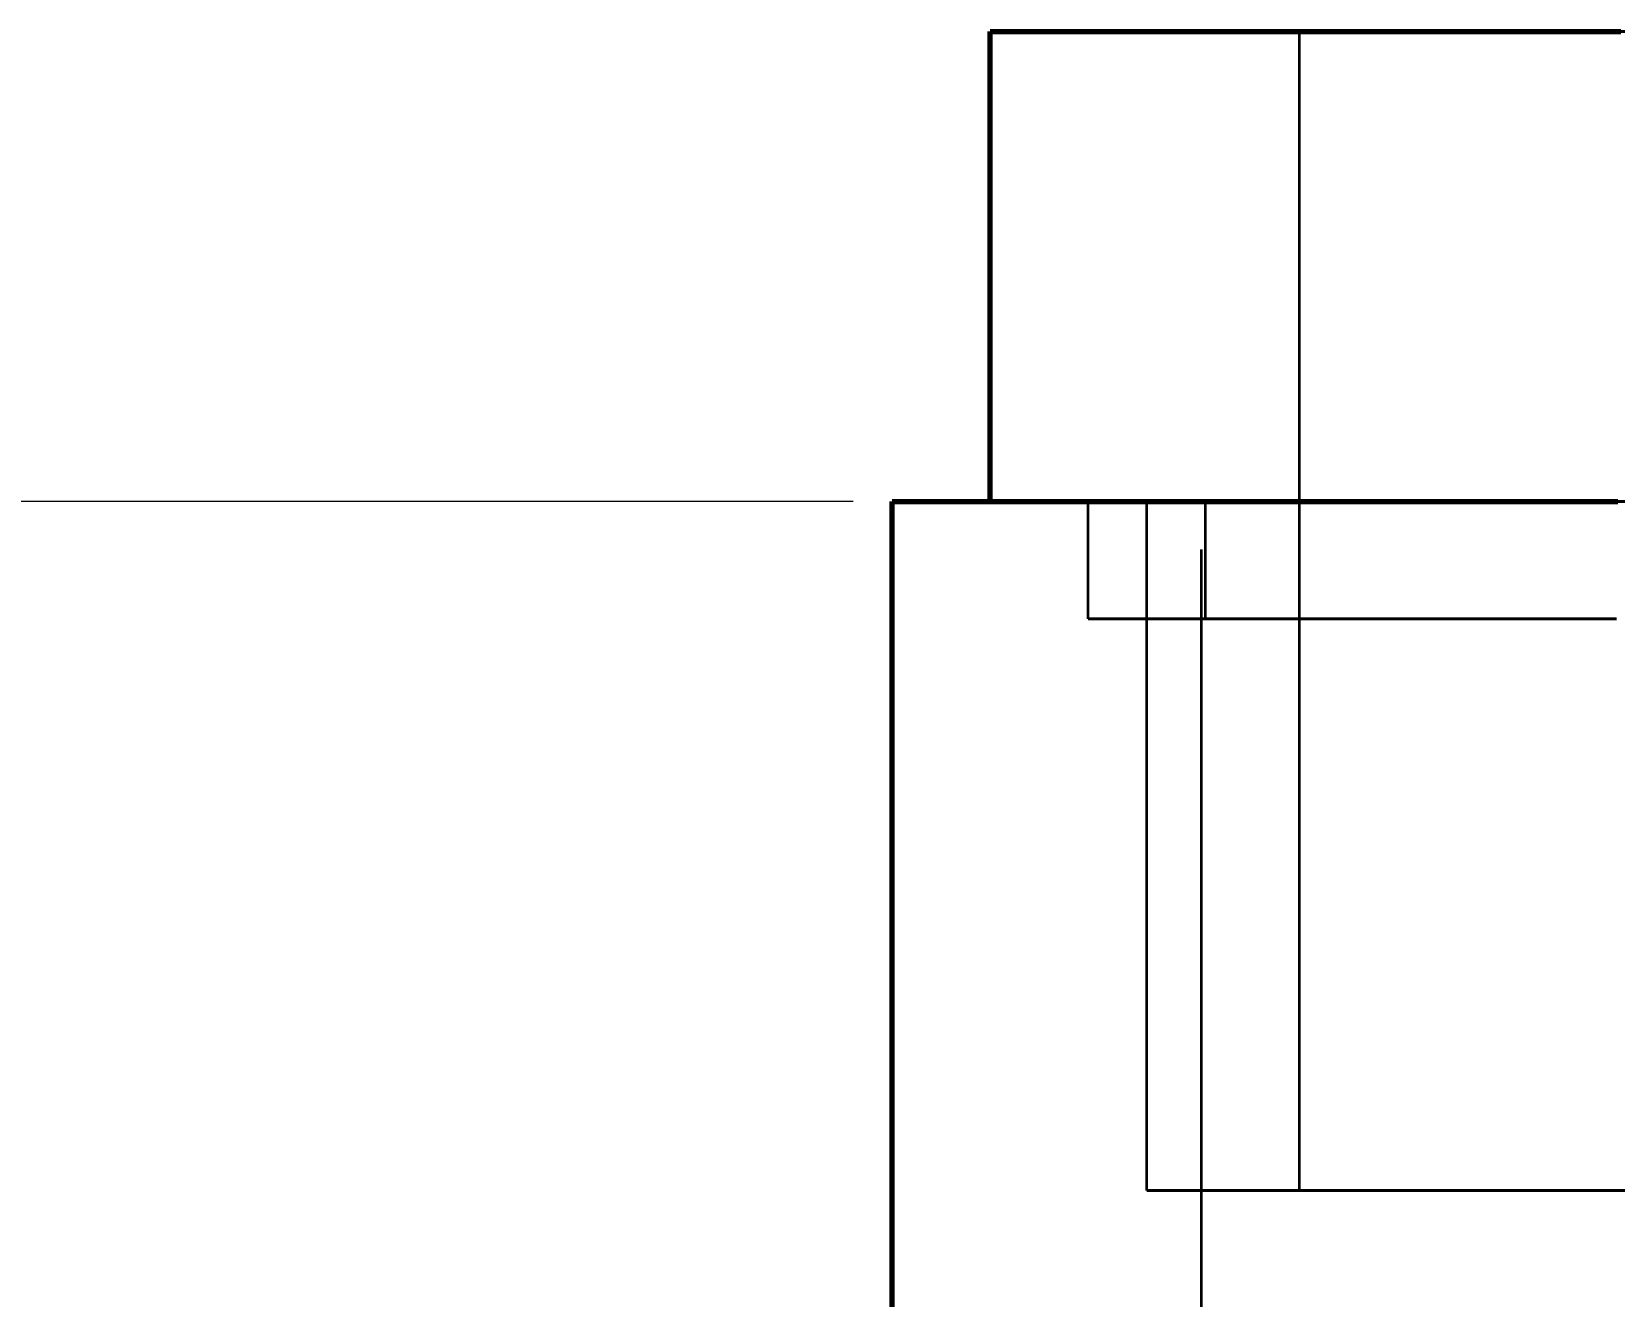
# Model space of a CAD drawing. Header units: millimetres. Extents: x 0 to 2382, y 0 to 420.
# Drawn here: x 155.192 to 159.235, y 301.566 to 304.796 of the extents above; entities that cross this region are included whole.
import ezdxf

# ---------------------------------------------------------------- set-up
doc = ezdxf.new("R2010")
doc.units = ezdxf.units.MM
doc.linetypes.add('IRAM-E-TRAZOS', pattern=[5, 4, -1])
for name, color, linetype, lineweight in [('01-VISIBLE', 7, 'CONTINUOUS', 70), ('02-OCULTA', 4, 'IRAM-E-TRAZOS', 35), ('04-COTA', 3, 'CONTINUOUS', 18)]:
    doc.layers.add(name, color=color, linetype=linetype, lineweight=lineweight)
doc.styles.add('ISO3098', font='isocpeur.ttf')
doc.dimstyles.new('FLAMA-IRAM', dxfattribs={"dimtxt": 3.5, "dimasz": 3.5, "dimexe": 2, "dimexo": 1.5, "dimgap": 1, "dimtad": 1, "dimdec": 1, "dimtxsty": 'ISO3098', "dimblk": 'IRAM_FLECHA', "dimblk1": 'IRAM_FLECHA', "dimblk2": 'IRAM_FLECHA', "dimcen": 2.5, "dimclrd": 256, "dimclre": 256, "dimclrt": 256, "dimazin": 3, "dimtfac": 1, "dimtmove": 0, "dimatfit": 3, "dimlwd": 18, "dimlwe": 18})

# ---------------------------------------------------------------- blocks, each defined once
blk = doc.blocks.new('IRAM_FLECHA')
blk.add_solid([(0, 0), (-1, 0.125), (-1, -0.125)])

msp = doc.modelspace()

# ---------------------------------------------------------------- linework, layer by layer
at = {"layer": '01-VISIBLE'}
for p, q in [((157.6409, 303.5963), (157.6409, 304.7963)), ((157.3909, 300.1523), (157.3909, 303.5963))]:
    msp.add_line(p, q, dxfattribs=at)
for points in [[(157.6409, 304.7963), (157.6912, 304.7963), (157.7415, 304.7963), (157.7919, 304.7963), (157.8422, 304.7963), (157.8925, 304.7963), (157.9429, 304.7963), (157.9932, 304.7963), (158.0435, 304.7963), (158.0939, 304.7963), (158.1442, 304.7963), (158.1945, 304.7963), (158.2449, 304.7963), (158.2952, 304.7963), (158.3455, 304.7963), (158.3959, 304.7963), (158.4462, 304.7963), (158.4966, 304.7963), (158.5469, 304.7963), (158.5972, 304.7963), (158.6476, 304.7963), (158.6979, 304.7963), (158.7482, 304.7963), (158.7986, 304.7963), (158.8489, 304.7963), (158.8992, 304.7963), (158.9496, 304.7963), (158.9999, 304.7963), (159.0502, 304.7963), (159.1006, 304.7963), (159.1509, 304.7963), (159.2012, 304.7963), (159.2516, 304.7963)], [(157.3909, 303.5963), (157.4409, 303.5963), (157.491, 303.5963), (157.5411, 303.5963), (157.5912, 303.5963), (157.6413, 303.5963), (157.6914, 303.5963), (157.7415, 303.5963), (157.7916, 303.5963), (157.8416, 303.5963), (157.8917, 303.5963), (157.9418, 303.5963), (157.9919, 303.5963), (158.042, 303.5963), (158.0921, 303.5963), (158.1422, 303.5963), (158.1923, 303.5963), (158.2423, 303.5963), (158.2924, 303.5963), (158.3425, 303.5963), (158.3926, 303.5963), (158.4427, 303.5963), (158.4928, 303.5963), (158.5429, 303.5963), (158.593, 303.5963), (158.6431, 303.5963), (158.6931, 303.5963), (158.7432, 303.5963), (158.7933, 303.5963), (158.8434, 303.5963), (158.8935, 303.5963), (158.9436, 303.5963), (158.9937, 303.5963), (159.0438, 303.5963), (159.0938, 303.5963), (159.1439, 303.5963), (159.194, 303.5963), (159.2441, 303.5963)]]:
    msp.add_lwpolyline(points, dxfattribs=at)
at = {"layer": '02-OCULTA'}
for p, q in [((158.4309, 303.5963), (158.4309, 304.7963)), ((157.8909, 303.2963), (157.8909, 303.5963)), ((158.0409, 301.8363), (158.0409, 303.5963)), ((158.1809, 299.4737), (158.1809, 303.5963)), ((158.1909, 303.2963), (158.1909, 303.5963)), ((158.4309, 301.8363), (158.4309, 303.5963))]:
    msp.add_line(p, q, dxfattribs=at)
for points in [[(159.2409, 304.7963), (159.1909, 304.7963), (159.1409, 304.7963), (159.0909, 304.7963), (159.0409, 304.7963), (158.9909, 304.7963), (158.9409, 304.7963), (158.8909, 304.7963), (158.8409, 304.7963), (158.7909, 304.7963), (158.7409, 304.7963), (158.6909, 304.7963), (158.6409, 304.7963), (158.5909, 304.7963), (158.5409, 304.7963), (158.4909, 304.7963), (158.4409, 304.7963), (158.3909, 304.7963), (158.3409, 304.7963), (158.2909, 304.7963), (158.2409, 304.7963), (158.1909, 304.7963), (158.1409, 304.7963), (158.0909, 304.7963), (158.0409, 304.7963), (157.9909, 304.7963), (157.9409, 304.7963), (157.8909, 304.7963), (157.8409, 304.7963), (157.7909, 304.7963), (157.7409, 304.7963), (157.6909, 304.7963), (157.6409, 304.7963)], [(159.2834, 304.7963), (159.2332, 304.7963), (159.1831, 304.7963), (159.1329, 304.7963), (159.0828, 304.7963), (159.0326, 304.7963), (158.9825, 304.7963), (158.9323, 304.7963), (158.8822, 304.7963), (158.832, 304.7963), (158.7819, 304.7963), (158.7317, 304.7963), (158.6816, 304.7963), (158.6314, 304.7963), (158.5813, 304.7963), (158.5311, 304.7963), (158.481, 304.7963), (158.4309, 304.7963)], [(158.4309, 304.7963), (158.481, 304.7963), (158.5311, 304.7963), (158.5813, 304.7963), (158.6314, 304.7963), (158.6816, 304.7963), (158.7317, 304.7963), (158.7819, 304.7963), (158.832, 304.7963), (158.8822, 304.7963), (158.9323, 304.7963), (158.9825, 304.7963), (159.0326, 304.7963), (159.0828, 304.7963), (159.1329, 304.7963), (159.1831, 304.7963), (159.2332, 304.7963), (159.2834, 304.7963)], [(159.2409, 303.5963), (159.1909, 303.5963), (159.1409, 303.5963), (159.0909, 303.5963), (159.0409, 303.5963), (158.9909, 303.5963), (158.9409, 303.5963), (158.8909, 303.5963), (158.8409, 303.5963), (158.7909, 303.5963), (158.7409, 303.5963), (158.6909, 303.5963), (158.6409, 303.5963), (158.5909, 303.5963), (158.5409, 303.5963), (158.4909, 303.5963), (158.4409, 303.5963), (158.3909, 303.5963), (158.3409, 303.5963), (158.2909, 303.5963), (158.2409, 303.5963), (158.1909, 303.5963), (158.1409, 303.5963), (158.0909, 303.5963), (158.0409, 303.5963), (157.9909, 303.5963), (157.9409, 303.5963), (157.8909, 303.5963), (157.8409, 303.5963), (157.7909, 303.5963), (157.7409, 303.5963), (157.6909, 303.5963), (157.6409, 303.5963), (157.5909, 303.5963), (157.5409, 303.5963), (157.4909, 303.5963), (157.4409, 303.5963), (157.3909, 303.5963)], [(159.2409, 303.5963), (159.1909, 303.5963), (159.1409, 303.5963), (159.0909, 303.5963), (159.0409, 303.5963), (158.9909, 303.5963), (158.9409, 303.5963), (158.8909, 303.5963), (158.8409, 303.5963), (158.7909, 303.5963), (158.7409, 303.5963), (158.6909, 303.5963), (158.6409, 303.5963), (158.5909, 303.5963), (158.5409, 303.5963), (158.4909, 303.5963), (158.4409, 303.5963), (158.3909, 303.5963), (158.3409, 303.5963), (158.2909, 303.5963), (158.2409, 303.5963), (158.1909, 303.5963), (158.1409, 303.5963), (158.0909, 303.5963), (158.0409, 303.5963), (157.9909, 303.5963), (157.9409, 303.5963), (157.8909, 303.5963), (157.8409, 303.5963), (157.7909, 303.5963), (157.7409, 303.5963), (157.6909, 303.5963), (157.6409, 303.5963)], [(157.6409, 303.5963), (157.6909, 303.5963), (157.7409, 303.5963), (157.7909, 303.5963), (157.8409, 303.5963), (157.8909, 303.5963), (157.9409, 303.5963), (157.9909, 303.5963), (158.0409, 303.5963), (158.0909, 303.5963), (158.1409, 303.5963), (158.1909, 303.5963), (158.2409, 303.5963), (158.2909, 303.5963), (158.3409, 303.5963), (158.3909, 303.5963), (158.4409, 303.5963), (158.4909, 303.5963), (158.5409, 303.5963), (158.5909, 303.5963), (158.6409, 303.5963), (158.6909, 303.5963), (158.7409, 303.5963), (158.7909, 303.5963), (158.8409, 303.5963), (158.8909, 303.5963), (158.9409, 303.5963), (158.9909, 303.5963), (159.0409, 303.5963), (159.0909, 303.5963), (159.1409, 303.5963), (159.1909, 303.5963), (159.2409, 303.5963)], [(159.2409, 303.5963), (159.1909, 303.5963), (159.1409, 303.5963), (159.0909, 303.5963), (159.0409, 303.5963), (158.9909, 303.5963), (158.9409, 303.5963), (158.8909, 303.5963), (158.8409, 303.5963), (158.7909, 303.5963), (158.7409, 303.5963), (158.6909, 303.5963), (158.6409, 303.5963), (158.5909, 303.5963), (158.5409, 303.5963), (158.4909, 303.5963), (158.4409, 303.5963), (158.3909, 303.5963), (158.3409, 303.5963), (158.2909, 303.5963), (158.2409, 303.5963), (158.1909, 303.5963), (158.1409, 303.5963), (158.0909, 303.5963), (158.0409, 303.5963), (157.9909, 303.5963), (157.9409, 303.5963), (157.8909, 303.5963)], [(157.8909, 303.5963), (157.9409, 303.5963), (157.9909, 303.5963), (158.0409, 303.5963), (158.0909, 303.5963), (158.1409, 303.5963), (158.1909, 303.5963), (158.2409, 303.5963), (158.2909, 303.5963), (158.3409, 303.5963), (158.3909, 303.5963), (158.4409, 303.5963), (158.4909, 303.5963), (158.5409, 303.5963), (158.5909, 303.5963), (158.6409, 303.5963), (158.6909, 303.5963), (158.7409, 303.5963), (158.7909, 303.5963), (158.8409, 303.5963), (158.8909, 303.5963), (158.9409, 303.5963), (158.9909, 303.5963), (159.0409, 303.5963), (159.0909, 303.5963), (159.1409, 303.5963), (159.1909, 303.5963), (159.2409, 303.5963)], [(159.2409, 303.5963), (159.1909, 303.5963), (159.1409, 303.5963), (159.0909, 303.5963), (159.0409, 303.5963), (158.9909, 303.5963), (158.9409, 303.5963), (158.8909, 303.5963), (158.8409, 303.5963), (158.7909, 303.5963), (158.7409, 303.5963), (158.6909, 303.5963), (158.6409, 303.5963), (158.5909, 303.5963), (158.5409, 303.5963), (158.4909, 303.5963), (158.4409, 303.5963), (158.3909, 303.5963), (158.3409, 303.5963), (158.2909, 303.5963), (158.2409, 303.5963), (158.1909, 303.5963), (158.1409, 303.5963), (158.0909, 303.5963), (158.0409, 303.5963)], [(158.0409, 303.5963), (158.0909, 303.5963), (158.1409, 303.5963), (158.1909, 303.5963), (158.2409, 303.5963), (158.2909, 303.5963), (158.3409, 303.5963), (158.3909, 303.5963), (158.4409, 303.5963), (158.4909, 303.5963), (158.5409, 303.5963), (158.5909, 303.5963), (158.6409, 303.5963), (158.6909, 303.5963), (158.7409, 303.5963), (158.7909, 303.5963), (158.8409, 303.5963), (158.8909, 303.5963), (158.9409, 303.5963), (158.9909, 303.5963), (159.0409, 303.5963), (159.0909, 303.5963), (159.1409, 303.5963), (159.1909, 303.5963), (159.2409, 303.5963)], [(159.2839, 303.5963), (159.2338, 303.5963), (159.1836, 303.5963), (159.1335, 303.5963), (159.0834, 303.5963), (159.0332, 303.5963), (158.9831, 303.5963), (158.9329, 303.5963), (158.8828, 303.5963), (158.8327, 303.5963), (158.7825, 303.5963), (158.7324, 303.5963), (158.6822, 303.5963), (158.6321, 303.5963), (158.582, 303.5963), (158.5318, 303.5963), (158.4817, 303.5963), (158.4315, 303.5963), (158.3814, 303.5963), (158.3313, 303.5963), (158.2811, 303.5963), (158.231, 303.5963), (158.1809, 303.5963)], [(158.1809, 303.5963), (158.231, 303.5963), (158.2811, 303.5963), (158.3313, 303.5963), (158.3814, 303.5963), (158.4315, 303.5963), (158.4817, 303.5963), (158.5318, 303.5963), (158.582, 303.5963), (158.6321, 303.5963), (158.6822, 303.5963), (158.7324, 303.5963), (158.7825, 303.5963), (158.8327, 303.5963), (158.8828, 303.5963), (158.9329, 303.5963), (158.9831, 303.5963), (159.0332, 303.5963), (159.0834, 303.5963), (159.1335, 303.5963), (159.1836, 303.5963), (159.2338, 303.5963), (159.2839, 303.5963)], [(159.2409, 303.5963), (159.1909, 303.5963), (159.1409, 303.5963), (159.0909, 303.5963), (159.0409, 303.5963), (158.9909, 303.5963), (158.9409, 303.5963), (158.8909, 303.5963), (158.8409, 303.5963), (158.7909, 303.5963), (158.7409, 303.5963), (158.6909, 303.5963), (158.6409, 303.5963), (158.5909, 303.5963), (158.5409, 303.5963), (158.4909, 303.5963), (158.4409, 303.5963), (158.3909, 303.5963), (158.3409, 303.5963), (158.2909, 303.5963), (158.2409, 303.5963), (158.1909, 303.5963)], [(158.1909, 303.5963), (158.2409, 303.5963), (158.2909, 303.5963), (158.3409, 303.5963), (158.3909, 303.5963), (158.4409, 303.5963), (158.4909, 303.5963), (158.5409, 303.5963), (158.5909, 303.5963), (158.6409, 303.5963), (158.6909, 303.5963), (158.7409, 303.5963), (158.7909, 303.5963), (158.8409, 303.5963), (158.8909, 303.5963), (158.9409, 303.5963), (158.9909, 303.5963), (159.0409, 303.5963), (159.0909, 303.5963), (159.1409, 303.5963), (159.1909, 303.5963), (159.2409, 303.5963)], [(159.2834, 303.5963), (159.2332, 303.5963), (159.1831, 303.5963), (159.1329, 303.5963), (159.0828, 303.5963), (159.0326, 303.5963), (158.9825, 303.5963), (158.9323, 303.5963), (158.8822, 303.5963), (158.832, 303.5963), (158.7819, 303.5963), (158.7317, 303.5963), (158.6816, 303.5963), (158.6314, 303.5963), (158.5813, 303.5963), (158.5311, 303.5963), (158.481, 303.5963), (158.4309, 303.5963)], [(158.4309, 303.5963), (158.481, 303.5963), (158.5311, 303.5963), (158.5813, 303.5963), (158.6314, 303.5963), (158.6816, 303.5963), (158.7317, 303.5963), (158.7819, 303.5963), (158.832, 303.5963), (158.8822, 303.5963), (158.9323, 303.5963), (158.9825, 303.5963), (159.0326, 303.5963), (159.0828, 303.5963), (159.1329, 303.5963), (159.1831, 303.5963), (159.2332, 303.5963), (159.2834, 303.5963)], [(159.2834, 303.5963), (159.2332, 303.5963), (159.1831, 303.5963), (159.1329, 303.5963), (159.0828, 303.5963), (159.0326, 303.5963), (158.9825, 303.5963), (158.9323, 303.5963), (158.8822, 303.5963), (158.832, 303.5963), (158.7819, 303.5963), (158.7317, 303.5963), (158.6816, 303.5963), (158.6314, 303.5963), (158.5813, 303.5963), (158.5311, 303.5963), (158.481, 303.5963), (158.4309, 303.5963)], [(158.4309, 303.5963), (158.481, 303.5963), (158.5311, 303.5963), (158.5813, 303.5963), (158.6314, 303.5963), (158.6816, 303.5963), (158.7317, 303.5963), (158.7819, 303.5963), (158.832, 303.5963), (158.8822, 303.5963), (158.9323, 303.5963), (158.9825, 303.5963), (159.0326, 303.5963), (159.0828, 303.5963), (159.1329, 303.5963), (159.1831, 303.5963), (159.2332, 303.5963), (159.2834, 303.5963)], [(159.2409, 303.2963), (159.1909, 303.2963), (159.1409, 303.2963), (159.0909, 303.2963), (159.0409, 303.2963), (158.9909, 303.2963), (158.9409, 303.2963), (158.8909, 303.2963), (158.8409, 303.2963), (158.7909, 303.2963), (158.7409, 303.2963), (158.6909, 303.2963), (158.6409, 303.2963), (158.5909, 303.2963), (158.5409, 303.2963), (158.4909, 303.2963), (158.4409, 303.2963), (158.3909, 303.2963), (158.3409, 303.2963), (158.2909, 303.2963), (158.2409, 303.2963), (158.1909, 303.2963), (158.1409, 303.2963), (158.0909, 303.2963), (158.0409, 303.2963), (157.9909, 303.2963), (157.9409, 303.2963), (157.8909, 303.2963)], [(157.8909, 303.2963), (157.9409, 303.2963), (157.9909, 303.2963), (158.0409, 303.2963), (158.0909, 303.2963), (158.1409, 303.2963), (158.1909, 303.2963), (158.2409, 303.2963), (158.2909, 303.2963), (158.3409, 303.2963), (158.3909, 303.2963), (158.4409, 303.2963), (158.4909, 303.2963), (158.5409, 303.2963), (158.5909, 303.2963), (158.6409, 303.2963), (158.6909, 303.2963), (158.7409, 303.2963), (158.7909, 303.2963), (158.8409, 303.2963), (158.8909, 303.2963), (158.9409, 303.2963), (158.9909, 303.2963), (159.0409, 303.2963), (159.0909, 303.2963), (159.1409, 303.2963), (159.1909, 303.2963), (159.2409, 303.2963)], [(159.2409, 303.2963), (159.1909, 303.2963), (159.1409, 303.2963), (159.0909, 303.2963), (159.0409, 303.2963), (158.9909, 303.2963), (158.9409, 303.2963), (158.8909, 303.2963), (158.8409, 303.2963), (158.7909, 303.2963), (158.7409, 303.2963), (158.6909, 303.2963), (158.6409, 303.2963), (158.5909, 303.2963), (158.5409, 303.2963), (158.4909, 303.2963), (158.4409, 303.2963), (158.3909, 303.2963), (158.3409, 303.2963), (158.2909, 303.2963), (158.2409, 303.2963), (158.1909, 303.2963)], [(158.1909, 303.2963), (158.2409, 303.2963), (158.2909, 303.2963), (158.3409, 303.2963), (158.3909, 303.2963), (158.4409, 303.2963), (158.4909, 303.2963), (158.5409, 303.2963), (158.5909, 303.2963), (158.6409, 303.2963), (158.6909, 303.2963), (158.7409, 303.2963), (158.7909, 303.2963), (158.8409, 303.2963), (158.8909, 303.2963), (158.9409, 303.2963), (158.9909, 303.2963), (159.0409, 303.2963), (159.0909, 303.2963), (159.1409, 303.2963), (159.1909, 303.2963), (159.2409, 303.2963)], [(159.2409, 301.8363), (159.1909, 301.8363), (159.1409, 301.8363), (159.0909, 301.8363), (159.0409, 301.8363), (158.9909, 301.8363), (158.9409, 301.8363), (158.8909, 301.8363), (158.8409, 301.8363), (158.7909, 301.8363), (158.7409, 301.8363), (158.6909, 301.8363), (158.6409, 301.8363), (158.5909, 301.8363), (158.5409, 301.8363), (158.4909, 301.8363), (158.4409, 301.8363), (158.3909, 301.8363), (158.3409, 301.8363), (158.2909, 301.8363), (158.2409, 301.8363), (158.1909, 301.8363), (158.1409, 301.8363), (158.0909, 301.8363), (158.0409, 301.8363)], [(158.0409, 301.8363), (158.0909, 301.8363), (158.1409, 301.8363), (158.1909, 301.8363), (158.2409, 301.8363), (158.2909, 301.8363), (158.3409, 301.8363), (158.3909, 301.8363), (158.4409, 301.8363), (158.4909, 301.8363), (158.5409, 301.8363), (158.5909, 301.8363), (158.6409, 301.8363), (158.6909, 301.8363), (158.7409, 301.8363), (158.7909, 301.8363), (158.8409, 301.8363), (158.8909, 301.8363), (158.9409, 301.8363), (158.9909, 301.8363), (159.0409, 301.8363), (159.0909, 301.8363), (159.1409, 301.8363), (159.1909, 301.8363), (159.2409, 301.8363)], [(159.2834, 301.8363), (159.2332, 301.8363), (159.1831, 301.8363), (159.1329, 301.8363), (159.0828, 301.8363), (159.0326, 301.8363), (158.9825, 301.8363), (158.9323, 301.8363), (158.8822, 301.8363), (158.832, 301.8363), (158.7819, 301.8363), (158.7317, 301.8363), (158.6816, 301.8363), (158.6314, 301.8363), (158.5813, 301.8363), (158.5311, 301.8363), (158.481, 301.8363), (158.4309, 301.8363)], [(158.4309, 301.8363), (158.481, 301.8363), (158.5311, 301.8363), (158.5813, 301.8363), (158.6314, 301.8363), (158.6816, 301.8363), (158.7317, 301.8363), (158.7819, 301.8363), (158.832, 301.8363), (158.8822, 301.8363), (158.9323, 301.8363), (158.9825, 301.8363), (159.0326, 301.8363), (159.0828, 301.8363), (159.1329, 301.8363), (159.1831, 301.8363), (159.2332, 301.8363), (159.2834, 301.8363)]]:
    msp.add_lwpolyline(points, dxfattribs=at)

# ---------------------------------------------------------------- dimensions: what is measured, and where the dimension line sits
at = {"layer": '04-COTA'}
msp.add_linear_dim(base=(126.3909, 212.2094), p1=(145.7909, 212.2094), p2=(158.7909, 303.5963), angle=90, dimstyle='FLAMA-IRAM', override={"dimlfac": 10}, dxfattribs=at).render()

doc.saveas('drawing.dxf')
